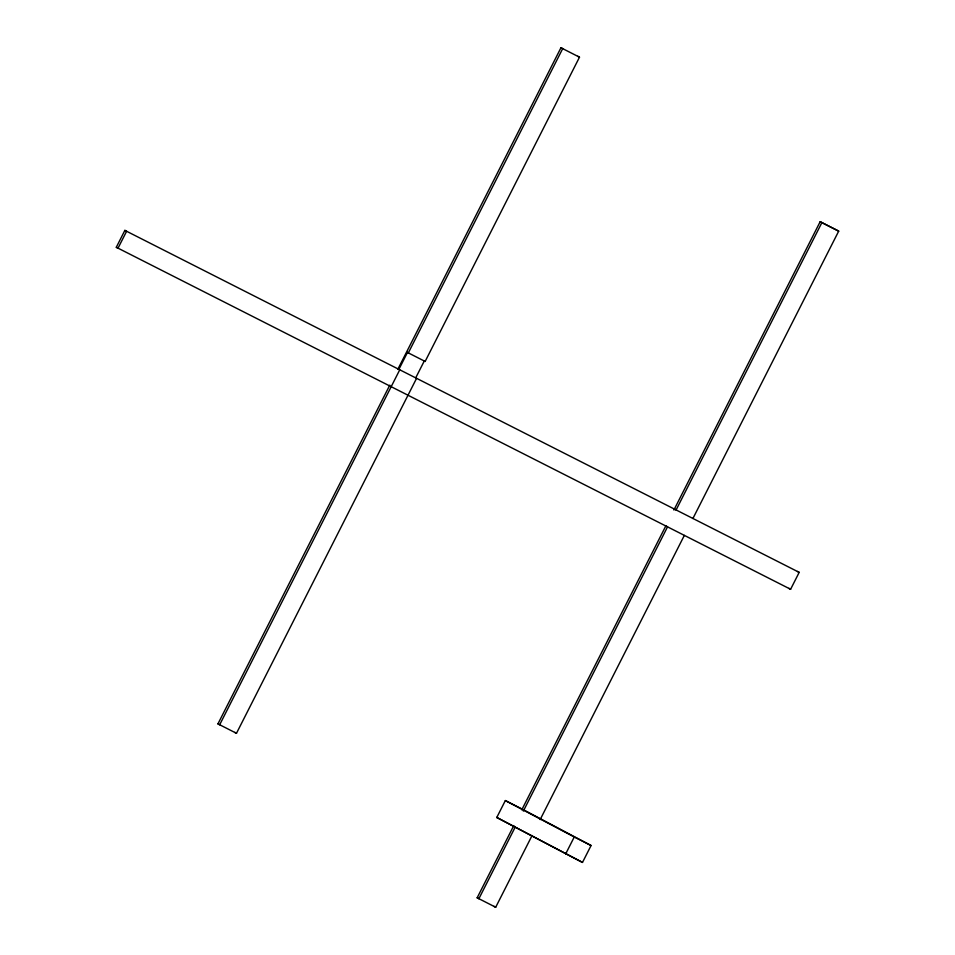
<?xml version="1.0" encoding="UTF-8"?>
<svg xmlns="http://www.w3.org/2000/svg" width="955" height="955" viewBox="0 0 955 955"><rect width="100%" height="100%" fill="white"/><g stroke="black" fill="none" stroke-linecap="round" stroke-linejoin="round"><path stroke-width="1.43" d="M116.295 247.285L124.866 230.382L799.192 572.367L790.609 589.271L116.295 247.285L118.014 248.204L126.597 231.301L124.866 230.382M577.775 56.273L579.494 57.193L425.142 361.444L407.463 352.455L398.892 369.358L399.751 369.812L219.674 724.773L217.943 723.866L389.795 385.14M397.877 369.203L560.955 47.75L579.494 57.193M217.943 723.866L236.482 733.297L416.571 378.347L415.7 377.882L424.283 360.978L425.142 361.444M496.779 817.468L505.35 800.565L522.17 809.088L591.073 845.521L582.49 862.425L496.779 817.468L582.49 862.425M515.258 827.006L478.873 898.727L477.154 897.807L513.802 825.586M521.788 809.828L665.802 525.966L667.533 526.862L523.352 811.07M673.896 510.03L820.166 221.703L838.705 231.134L692.924 518.481M820.166 221.703L821.885 222.611L676.104 509.958L674.385 509.051M477.154 897.807L495.693 907.25L532.078 835.529M540.16 819.593L684.353 535.385M565.682 853.901L574.253 836.998L505.35 800.565M821.885 222.611L838.705 231.134M574.253 836.998L591.073 845.521M560.955 47.75L562.686 48.657L408.322 352.908L407.463 352.455M797.461 571.46L799.192 572.367M788.89 588.364L790.609 589.271M234.763 732.389L236.482 733.297M493.974 906.343L495.693 907.25"/></g></svg>
